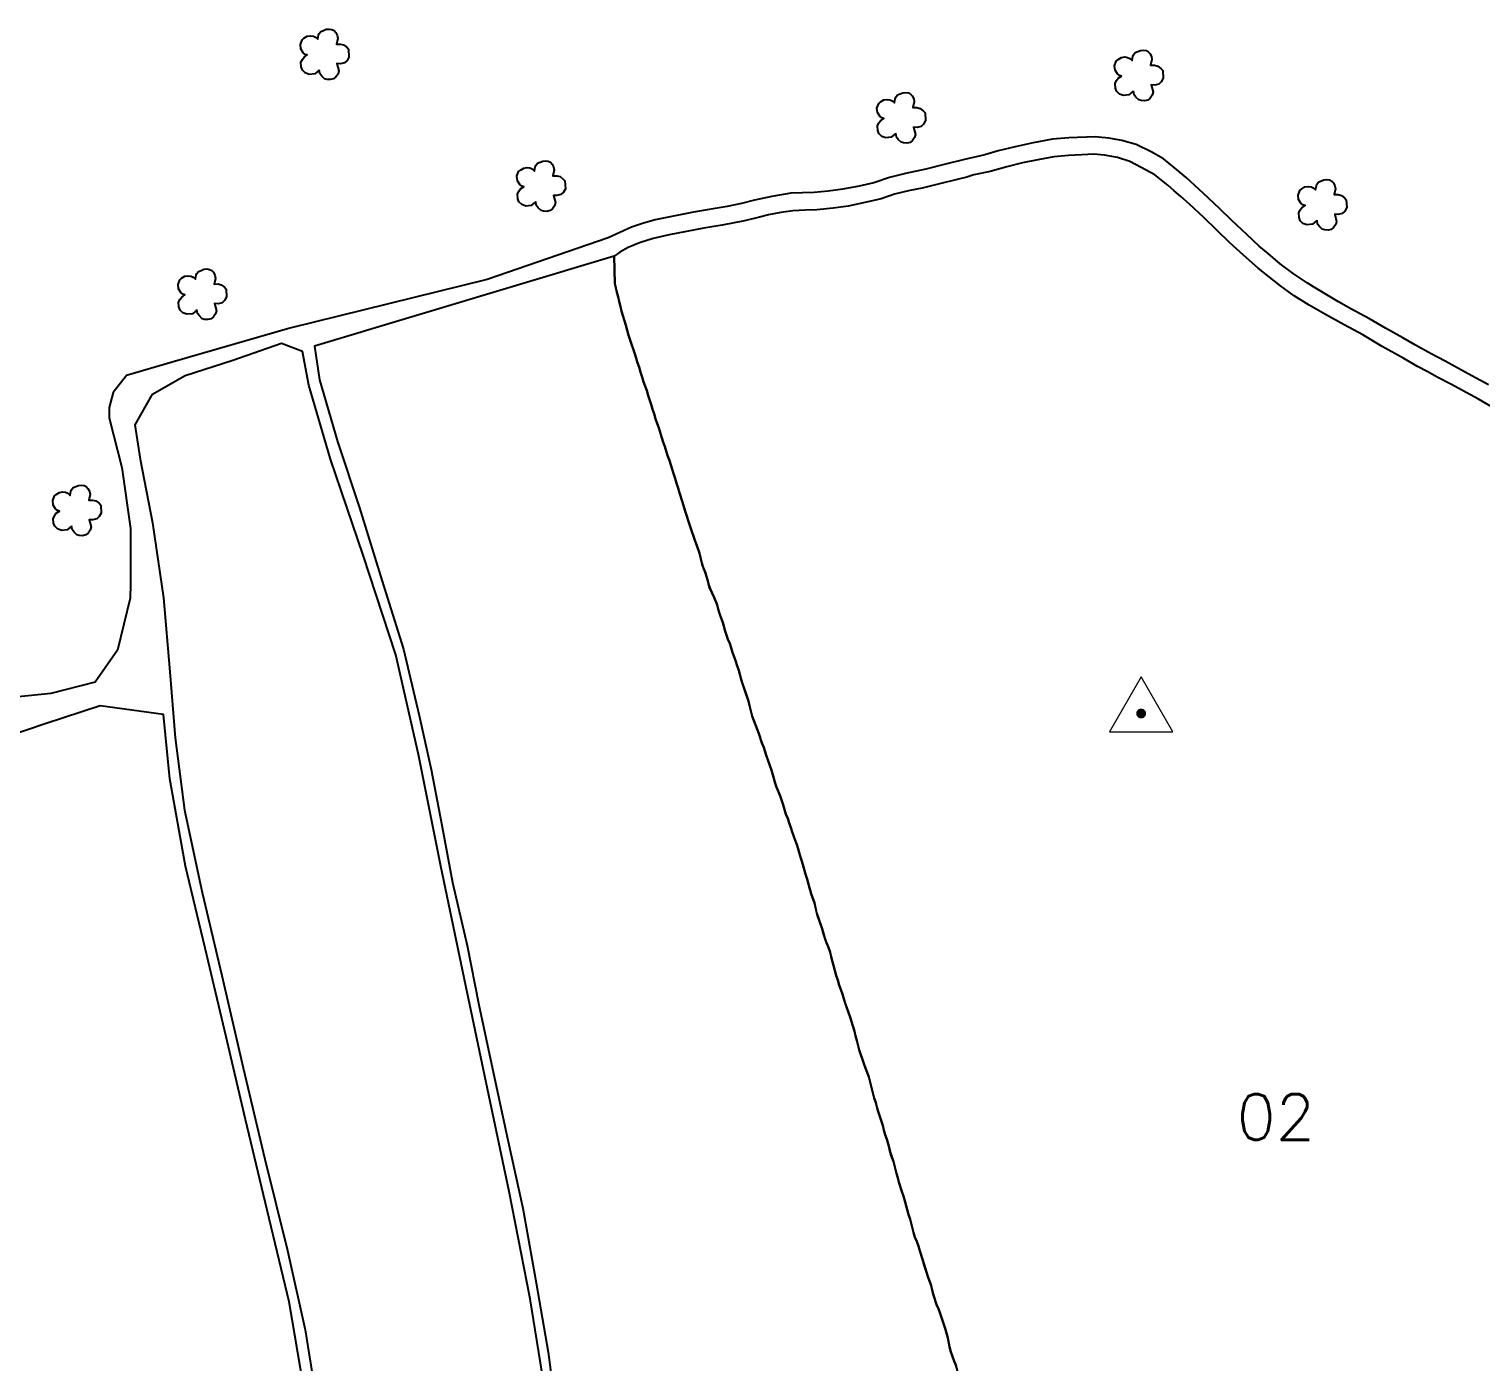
# Model space of a CAD drawing. Extents: x 747427 to 749527, y 7808067 to 7811037.
# Drawn here: x 748244.6 to 748658.5, y 7809570.1 to 7809950 of the extents above; entities that cross this region are included whole.
import ezdxf
from ezdxf.enums import TextEntityAlignment as Align

# ---------------------------------------------------------------- set-up
doc = ezdxf.new("R2010")
doc.units = 0
doc.header["$MEASUREMENT"] = 0
doc.linetypes.add('CONTINUO', pattern=[0])
for name, color, linetype in [('0114000139', 1, 'Continuous'), ('0114000139002', 5, 'Continuous'), ('0114000139004', 5, 'Continuous'), ('0114000139005', 5, 'Continuous'), ('0114000139006', 5, 'Continuous'), ('SIMBOLO ARVORE', 118, 'Continuous'), ('TEXTO_NUN_TAL', 7, 'Continuous')]:
    doc.layers.add(name, color=color, linetype=linetype)
doc.layers.add('TEXTO_DIVERSOS', color=7, linetype='Continuous', lineweight=5)
doc.styles.add('Simplex', font='simplex.shx')

msp = doc.modelspace()

# ---------------------------------------------------------------- linework, layer by layer
at = {"layer": '0114000139', "flags": 128}
msp.add_lwpolyline([(748660.63, 7809848.63), (748654.83, 7809851.78), (748648.25, 7809855.31), (748644.26, 7809857.48), (748639.8, 7809859.94), (748636.2, 7809862), (748631.28, 7809864.79), (748626.74, 7809867.44), (748621.41, 7809870.31), (748617.92, 7809872.27), (748614.05, 7809874.5), (748610.76, 7809876.51), (748608.91, 7809877.66), (748604.96, 7809880.34), (748601.23, 7809883.07), (748597.81, 7809885.99), (748595.26, 7809888.17), (748591.8, 7809891.45), (748587.47, 7809895.48), (748584, 7809898.89), (748579.27, 7809903.26), (748574.44, 7809907.72), (748571.02, 7809910.56), (748567.97, 7809913.01), (748564.5, 7809915.02), (748560.18, 7809917.07), (748556.1, 7809918.26), (748552.42, 7809918.9), (748548.54, 7809919.26), (748540.98, 7809918.99), (748536.34, 7809918.58), (748530.87, 7809917.62), (748525.74, 7809916.48), (748520.87, 7809915.25), (748517.09, 7809914.16), (748511.26, 7809912.79), (748505.88, 7809911.47), (748500.28, 7809910.06), (748494.45, 7809908.79), (748489.89, 7809907.65), (748485.48, 7809906.19), (748481.26, 7809905.27), (748476.57, 7809904.36), (748472.47, 7809903.82), (748468.46, 7809903.45), (748461.81, 7809903.22), (748456.39, 7809902.31), (748451.46, 7809901.21), (748447.68, 7809900.3), (748443.62, 7809899.44), (748438.52, 7809898.57), (748434.01, 7809897.8), (748428.77, 7809896.75), (748423.15, 7809895.61), (748419.46, 7809894.56), (748416.32, 7809893.51), (748409.71, 7809890.46), (748375.19, 7809878.59), (748318.99, 7809864.76), (748285.46, 7809855.07), (748272.44, 7809851.25), (748268.67, 7809846.42), (748267.49, 7809842.17), (748267.51, 7809839.23), (748271.08, 7809825.09), (748273.61, 7809807.69), (748273.61, 7809791.87), (748273.46, 7809787.8), (748269.86, 7809773.02), (748263.51, 7809763.9), (748250.81, 7809760.68), (748236.94, 7809759.22)], dxfattribs=at)
at = {"layer": '0114000139002', "flags": 128}
msp.add_lwpolyline([(748663.04, 7809841.49), (748657.79, 7809844.48), (748649.95, 7809848.77), (748646.19, 7809850.71), (748643.18, 7809852.42), (748640.44, 7809853.86), (748636.51, 7809856.11), (748630.33, 7809859.56), (748624.8, 7809862.81), (748619.49, 7809865.7), (748614.18, 7809868.64), (748609.48, 7809871.33), (748605.29, 7809874.01), (748601.36, 7809876.86), (748599.54, 7809878.22), (748595.03, 7809881.82), (748590.77, 7809885.56), (748586.83, 7809889.18), (748583.2, 7809892.71), (748579.5, 7809896.33), (748575.44, 7809900.07), (748572.98, 7809902.28), (748571.01, 7809903.86), (748569.28, 7809905.49), (748565.57, 7809908.46), (748561.68, 7809910.51), (748558.39, 7809912.3), (748554.92, 7809913.38), (748551.18, 7809914.04), (748548.14, 7809914.3), (748544.7, 7809914.18), (748540.91, 7809913.94), (748536.71, 7809913.55), (748532.23, 7809912.73), (748527.86, 7809911.86), (748523.35, 7809910.75), (748518.63, 7809909.39), (748513.93, 7809908.41), (748511.92, 7809907.77), (748509.22, 7809907.13), (748504.56, 7809906.03), (748499.22, 7809904.67), (748495.68, 7809904.01), (748491.31, 7809902.91), (748487.49, 7809901.6), (748482.52, 7809900.44), (748478.14, 7809899.52), (748473.81, 7809898.91), (748469.23, 7809898.44), (748465.93, 7809898.35), (748462.32, 7809898.24), (748458.89, 7809897.72), (748455.4, 7809897.03), (748452.85, 7809896.41), (748448.53, 7809895.36), (748442.18, 7809894.07), (748440.44, 7809893.83), (748436.96, 7809893.24), (748427.06, 7809891.4), (748422.55, 7809890.31), (748418.62, 7809889.07), (748415.38, 7809887.71), (748413.01, 7809886.45), (748411.43, 7809885.25), (748411.57, 7809877.52), (748412.18, 7809874.97), (748412.57, 7809873.69), (748412.89, 7809872.37), (748413.2, 7809870.97), (748413.5, 7809869.64), (748414.72, 7809865.61), (748415.13, 7809864.23), (748415.54, 7809862.8), (748416.36, 7809860.15), (748416.84, 7809858.84), (748417.34, 7809857.48), (748417.72, 7809856.2), (748418.12, 7809854.92), (748418.56, 7809853.66), (748418.97, 7809852.23), (748419.41, 7809850.83), (748419.78, 7809849.48), (748420.29, 7809848.21), (748420.78, 7809846.95), (748421.15, 7809845.55), (748421.97, 7809842.96), (748422.37, 7809841.63), (748422.8, 7809840.33), (748423.18, 7809838.91), (748423.67, 7809837.6), (748424.12, 7809836.32), (748425.01, 7809833.48), (748425.36, 7809832.27), (748425.82, 7809831.01), (748426.67, 7809828.47), (748427.16, 7809827.08), (748427.95, 7809824.59), (748428.34, 7809823.31), (748428.78, 7809821.96), (748429.22, 7809820.56), (748429.68, 7809819.14), (748430.03, 7809817.81), (748430.87, 7809815.14), (748431.62, 7809812.61), (748433.06, 7809808.25), (748434.53, 7809804.01), (748435.01, 7809802.82), (748435.71, 7809800.6), (748436.15, 7809798.98), (748436.44, 7809797.76), (748436.84, 7809796.53), (748437.32, 7809795.23), (748438.13, 7809792.75), (748438.43, 7809791.49), (748438.87, 7809790.31), (748439.91, 7809788.02), (748440.74, 7809785.88), (748441.07, 7809784.69), (748441.48, 7809783.41), (748441.94, 7809782.15), (748442.38, 7809780.83), (748443.03, 7809778.41), (748443.85, 7809776.08), (748444.36, 7809774.88), (748444.77, 7809773.63), (748445.14, 7809772.37), (748445.64, 7809771.07), (748446.09, 7809769.78), (748446.49, 7809768.51), (748446.96, 7809767.19), (748447.63, 7809764.66), (748448.03, 7809763.36), (748448.47, 7809762.02), (748448.92, 7809760.69), (748449.68, 7809758.44), (748450.08, 7809756.82), (748450.76, 7809754.22), (748452.69, 7809749.23), (748453.56, 7809746.57), (748454.07, 7809745.26), (748454.47, 7809744), (748454.88, 7809742.76), (748455.8, 7809740.1), (748456.24, 7809738.76), (748456.68, 7809737.46), (748457.36, 7809735.1), (748457.73, 7809733.92), (748458.7, 7809731.44), (748459.6, 7809728.88), (748459.96, 7809727.55), (748460.37, 7809726.24), (748460.88, 7809725), (748461.35, 7809723.76), (748461.78, 7809722.49), (748462.13, 7809721.21), (748462.64, 7809719.87), (748463.11, 7809718.55), (748463.56, 7809717.29), (748464.35, 7809714.68), (748465.24, 7809711.91), (748466, 7809709.12), (748466.4, 7809707.76), (748466.84, 7809706.3), (748467.61, 7809703.59), (748468.5, 7809700.94), (748469.13, 7809698.17), (748469.53, 7809696.86), (748470.73, 7809693.54), (748471.07, 7809692.25), (748471.51, 7809690.86), (748471.93, 7809689.54), (748472.52, 7809688.27), (748473, 7809686.93), (748473.32, 7809685.64), (748474.36, 7809681.66), (748474.71, 7809680.29), (748475.15, 7809678.91), (748475.58, 7809677.51), (748476.02, 7809676.3), (748476.48, 7809675), (748476.88, 7809673.63), (748477.31, 7809672.34), (748477.74, 7809671.06), (748478.24, 7809669.74), (748478.68, 7809668.44), (748479.09, 7809667.15), (748479.89, 7809664.42), (748480.23, 7809663.07), (748480.58, 7809661.75), (748481.26, 7809659.12), (748482.61, 7809655.22), (748483.03, 7809653.91), (748483.57, 7809652.62), (748483.98, 7809651.43), (748484.57, 7809649.15), (748485.58, 7809645.32), (748485.97, 7809644.07), (748486.31, 7809642.79), (748486.71, 7809641.47), (748487.16, 7809640.13), (748487.96, 7809637.48), (748488.33, 7809636.17), (748488.7, 7809634.84), (748489.16, 7809633.59), (748489.53, 7809632.28), (748490.17, 7809629.7), (748490.55, 7809628.55), (748491.01, 7809627.28), (748491.93, 7809623.8), (748492.3, 7809622.58), (748492.61, 7809621.37), (748493.44, 7809618.74), (748493.89, 7809617.42), (748494.3, 7809616.09), (748495.36, 7809612.17), (748495.76, 7809610.82), (748496.75, 7809607.05), (748497.17, 7809605.75), (748497.68, 7809604.48), (748498.18, 7809603.13), (748498.56, 7809601.78), (748499.35, 7809599.48), (748499.67, 7809598.19), (748500.03, 7809596.98), (748500.47, 7809595.7), (748500.87, 7809594.46), (748501.74, 7809591.93), (748502.09, 7809590.59), (748502.46, 7809589.22), (748503.34, 7809586.56), (748503.85, 7809585.24), (748504.31, 7809583.93), (748505.83, 7809579.41), (748506.11, 7809578.36), (748506.51, 7809577.01), (748507.04, 7809574.42), (748507.4, 7809573.06), (748508.36, 7809570.34), (748508.89, 7809569.04)], dxfattribs=at)
at = {"layer": '0114000139004', "linetype": 'CONTINUO', "flags": 128}
msp.add_lwpolyline([(748551.45, 7809450.95), (748550.88, 7809452.11), (748550.34, 7809453.37), (748549.75, 7809454.54), (748549.18, 7809455.65), (748548.63, 7809456.89), (748548.14, 7809458.13), (748547.62, 7809459.41), (748546.51, 7809461.82), (748546.04, 7809463.09), (748545.5, 7809464.31), (748544.33, 7809466.61), (748543.78, 7809468.05), (748543.55, 7809469.01), (748542.89, 7809471.05), (748542.31, 7809472.25), (748541.5, 7809474.46), (748540.96, 7809476.01), (748540.44, 7809477.29), (748540.02, 7809478.56), (748539.62, 7809479.87), (748539.15, 7809481.17), (748538.18, 7809483.01), (748537.5, 7809484.85), (748537.11, 7809486.11), (748536.64, 7809487.36), (748536.03, 7809488.65), (748535.58, 7809490.04), (748535.08, 7809491.31), (748534.77, 7809492.56), (748534.39, 7809493.83), (748533.92, 7809495.17), (748533.46, 7809496.38), (748533.05, 7809497.62), (748532.28, 7809499.75), (748531.4, 7809502.02), (748530.56, 7809503.85), (748530.08, 7809505.9), (748529.61, 7809507.62), (748528.78, 7809509.69), (748528.36, 7809510.91), (748527.92, 7809512.21), (748527.45, 7809513.5), (748526.57, 7809515.83), (748525.42, 7809519.04), (748525.04, 7809520.4), (748524.64, 7809521.75), (748524.23, 7809523.03), (748523.72, 7809524.22), (748523.34, 7809525.5), (748522.94, 7809526.8), (748522.53, 7809528.07), (748522.04, 7809529.36), (748521.08, 7809531.55), (748520.67, 7809533.2), (748520.16, 7809534.48), (748519.73, 7809535.88), (748519.24, 7809537.25), (748518.75, 7809538.55), (748518.48, 7809539.94), (748517.64, 7809542.3), (748517.42, 7809543.89), (748517.05, 7809545.17), (748516.46, 7809546.36), (748515.66, 7809548.97), (748515.2, 7809550.13), (748514.7, 7809551.5), (748514.2, 7809552.68), (748513.81, 7809553.98), (748513.5, 7809555.31), (748512.46, 7809558.58), (748511.95, 7809559.78), (748511.51, 7809561.11), (748510.93, 7809562.37), (748510.55, 7809563.73), (748510.13, 7809565.12), (748509.65, 7809566.41), (748509.32, 7809567.73), (748508.89, 7809569.04), (748508.36, 7809570.34), (748507.4, 7809573.06), (748507.04, 7809574.42), (748506.51, 7809577.01), (748506.11, 7809578.36), (748505.83, 7809579.41), (748504.31, 7809583.93), (748503.85, 7809585.24), (748503.34, 7809586.56), (748502.46, 7809589.22), (748502.09, 7809590.59), (748501.74, 7809591.93), (748500.87, 7809594.46), (748500.47, 7809595.7), (748499.78, 7809597.72), (748499.35, 7809599.48), (748498.56, 7809601.78), (748498.18, 7809603.13), (748497.68, 7809604.48), (748497.17, 7809605.75), (748496.75, 7809607.05), (748495.76, 7809610.82), (748495.36, 7809612.17), (748494.3, 7809616.09), (748493.89, 7809617.42), (748493.44, 7809618.74), (748492.61, 7809621.37), (748492.3, 7809622.58), (748491.93, 7809623.8), (748491.01, 7809627.28), (748490.22, 7809629.48), (748489.53, 7809632.28), (748489.16, 7809633.59), (748488.7, 7809634.84), (748488.33, 7809636.17), (748487.96, 7809637.48), (748487.16, 7809640.13), (748486.49, 7809642.13), (748485.97, 7809644.07), (748485.58, 7809645.32), (748484.57, 7809649.15), (748483.98, 7809651.43), (748483.57, 7809652.62), (748483.03, 7809653.91), (748482.61, 7809655.22), (748481.26, 7809659.12), (748480.58, 7809661.75), (748480.23, 7809663.07), (748479.89, 7809664.42), (748479.09, 7809667.15), (748478.68, 7809668.44), (748478.24, 7809669.74), (748477.74, 7809671.06), (748476.9, 7809673.58), (748476.48, 7809675), (748476.02, 7809676.3), (748475.58, 7809677.51), (748475.15, 7809678.91), (748474.71, 7809680.29), (748474.36, 7809681.66), (748473.32, 7809685.64), (748473, 7809686.93), (748472.52, 7809688.27), (748471.93, 7809689.54), (748471.1, 7809692.13), (748470.73, 7809693.54), (748469.25, 7809697.63), (748468.5, 7809700.94), (748467.61, 7809703.59), (748466.84, 7809706.3), (748466.4, 7809707.76), (748466, 7809709.12), (748465.24, 7809711.91), (748464.35, 7809714.68), (748463.56, 7809717.29), (748462.63, 7809719.9), (748462.13, 7809721.21), (748461.78, 7809722.49), (748461.35, 7809723.76), (748460.88, 7809725), (748460.37, 7809726.24), (748459.96, 7809727.55), (748459.6, 7809728.88), (748458.7, 7809731.44), (748457.73, 7809733.92), (748457.36, 7809735.1), (748456.68, 7809737.46), (748456.24, 7809738.76), (748455.8, 7809740.1), (748454.67, 7809743.37), (748454.07, 7809745.26), (748453.56, 7809746.57), (748452.69, 7809749.23), (748450.76, 7809754.22), (748450.08, 7809756.82), (748449.68, 7809758.44), (748448.64, 7809761.51), (748447.71, 7809764.35), (748446.96, 7809767.19), (748446.49, 7809768.51), (748446.09, 7809769.78), (748445.64, 7809771.07), (748445.14, 7809772.37), (748444.77, 7809773.63), (748444.36, 7809774.88), (748443.85, 7809776.08), (748443.03, 7809778.41), (748442.38, 7809780.83), (748441.94, 7809782.15), (748441.22, 7809784.1), (748440.74, 7809785.88), (748439.91, 7809788.02), (748438.55, 7809791.01), (748438.13, 7809792.75), (748437.32, 7809795.23), (748436.53, 7809797.36), (748436.15, 7809798.98), (748435.71, 7809800.6), (748435.01, 7809802.82), (748434.53, 7809804.01), (748433.06, 7809808.25), (748431.62, 7809812.61), (748430.87, 7809815.14), (748430.03, 7809817.81), (748429.68, 7809819.14), (748429.22, 7809820.56), (748428.78, 7809821.96), (748428.34, 7809823.31), (748427.95, 7809824.59), (748427.16, 7809827.08), (748426.67, 7809828.47), (748425.82, 7809831.01), (748425.36, 7809832.27), (748425.01, 7809833.48), (748424.12, 7809836.32), (748423.67, 7809837.6), (748423.18, 7809838.91), (748422.8, 7809840.33), (748422.37, 7809841.63), (748421.97, 7809842.96), (748421.15, 7809845.55), (748420.78, 7809846.95), (748420.29, 7809848.21), (748419.78, 7809849.48), (748419.41, 7809850.83), (748418.97, 7809852.23), (748418.56, 7809853.66), (748418.12, 7809854.92), (748417.72, 7809856.2), (748417.34, 7809857.48), (748416.84, 7809858.84), (748416.36, 7809860.15), (748415.54, 7809862.8), (748415.13, 7809864.23), (748414.72, 7809865.61), (748413.5, 7809869.64), (748413.2, 7809870.97), (748412.89, 7809872.37), (748412.57, 7809873.69), (748412.18, 7809874.97), (748411.57, 7809877.52), (748411.43, 7809885.25), (748326.01, 7809859.67), (748327.4, 7809849.99), (748332.58, 7809832.43), (748338.86, 7809813.52), (748345.21, 7809792.95), (748351.36, 7809773.31), (748355.87, 7809754.41), (748359.22, 7809738.99), (748362.26, 7809723.13), (748365.39, 7809706.77), (748369.51, 7809688.78), (748372.86, 7809671.93), (748376.99, 7809652.31), (748380.99, 7809633.85), (748385.4, 7809613.96), (748389.18, 7809592.72), (748392.66, 7809572.97), (748395.3, 7809552.76), (748397.01, 7809534.11), (748398.31, 7809518.08), (748399.78, 7809501.01), (748400.93, 7809482.75), (748402.26, 7809464.5), (748403.72, 7809444.38), (748405.34, 7809422.94), (748407.2, 7809401.33), (748409.4, 7809379.09), (748411.82, 7809358.1), (748413.78, 7809338.43), (748416.93, 7809317.03), (748420.58, 7809295.88), (748423.76, 7809276.53), (748426.72, 7809266.84), (748432.42, 7809264.51), (748468.33, 7809267.98), (748481.84, 7809271.17), (748490.36, 7809277.91), (748501.06, 7809289.08), (748515.26, 7809301.95), (748531.42, 7809315.34), (748547.47, 7809328.85), (748561.97, 7809341.53), (748578.66, 7809355.16), (748594.28, 7809367.41), (748603.23, 7809373.97), (748601.01, 7809375.99), (748597.62, 7809379.08), (748596.74, 7809379.98), (748593.84, 7809382.71), (748592.9, 7809383.76), (748590.29, 7809386.43), (748589.27, 7809387.27), (748588.36, 7809388.11), (748587.44, 7809389), (748586.46, 7809389.9), (748584.65, 7809391.98), (748583.89, 7809393.03), (748583.02, 7809394.04), (748581.99, 7809395.49), (748580.59, 7809397.13), (748579.86, 7809398.21), (748578.43, 7809400.32), (748577.58, 7809401.43), (748576.96, 7809402.44), (748575.58, 7809404.62), (748574.91, 7809405.72), (748574.25, 7809406.78), (748572.97, 7809409.05), (748572.27, 7809410.19), (748571.58, 7809411.41), (748570.84, 7809412.63), (748568.87, 7809416.16), (748568.28, 7809417.24), (748565.91, 7809421.31), (748564.62, 7809423.66), (748564.09, 7809424.85), (748563.45, 7809426.04), (748562.89, 7809427.22), (748562.26, 7809428.3), (748561.71, 7809429.52), (748561.11, 7809430.68), (748560.46, 7809431.72), (748559.84, 7809432.9), (748559.07, 7809434.13), (748558.51, 7809435.34), (748557.54, 7809437.76), (748556.96, 7809438.92), (748556.38, 7809440.01), (748555.32, 7809442.43), (748554.73, 7809443.53), (748554.22, 7809444.75), (748553.18, 7809446.75), (748552.54, 7809448.47), (748552, 7809449.68)], close=True, dxfattribs=at)
at = {"layer": '0114000139005', "linetype": 'CONTINUO', "flags": 128}
msp.add_lwpolyline([(748414.5, 7809262.78), (748422.82, 7809269.55), (748420.72, 7809283.61), (748416.97, 7809305.44), (748412.09, 7809333.52), (748408.35, 7809368.46), (748404.5, 7809405.52), (748401.58, 7809441.52), (748399.24, 7809475.04), (748397.2, 7809507.37), (748394.33, 7809535.62), (748391.86, 7809561.01), (748387.51, 7809588.17), (748381.48, 7809618.73), (748375.36, 7809648.01), (748369.16, 7809677.35), (748362.02, 7809711.42), (748355.7, 7809743.26), (748349.22, 7809771.66), (748339.91, 7809800.1), (748330.55, 7809827.39), (748324.39, 7809848.52), (748322.55, 7809858.15), (748316.62, 7809860.36), (748302.73, 7809855.55), (748289.13, 7809851.13), (748279.63, 7809845.76), (748274.81, 7809837.16), (748276.35, 7809827.41), (748279.8, 7809809.26), (748282.95, 7809787.88), (748284.76, 7809766.78), (748286.27, 7809748.02), (748288.95, 7809727.38), (748293.98, 7809703.96), (748299.6, 7809680.27), (748305.71, 7809653.92), (748311.83, 7809627.93), (748318.29, 7809601.92), (748323.35, 7809579.3), (748326.15, 7809562.07), (748325.77, 7809547.52), (748322.04, 7809531.16), (748316.93, 7809511.38), (748312.56, 7809491.89), (748307.87, 7809470.99), (748304.06, 7809451.41), (748302.68, 7809443), (748301.61, 7809432.52), (748300.09, 7809418.23), (748298.5, 7809401.83), (748296.6, 7809380.79), (748295.25, 7809362.21), (748294.69, 7809340.98), (748294.77, 7809321.43), (748295.33, 7809301.93), (748295.61, 7809282.76), (748296.9, 7809265.45), (748298.76, 7809255.59), (748301.45, 7809252.83), (748311.5, 7809254), (748327.08, 7809254.69), (748343.5, 7809256.25), (748360.22, 7809257.36), (748376.9, 7809259.05), (748396.17, 7809261.01), (748414.5, 7809262.78)], close=True, dxfattribs=at)
at = {"layer": '0114000139006', "linetype": 'CONTINUO', "flags": 128}
msp.add_lwpolyline([(748291.5, 7809251.66), (748293.93, 7809256.85), (748293.48, 7809270.87), (748292.91, 7809289.35), (748292.33, 7809308.6), (748292, 7809327.82), (748292.07, 7809349.51), (748293.14, 7809370.88), (748294.88, 7809396.05), (748297.61, 7809424.42), (748300.73, 7809448.07), (748304.51, 7809471.05), (748309.94, 7809494.58), (748315.61, 7809516.84), (748321.55, 7809540.56), (748322.91, 7809563.2), (748318.8, 7809587.25), (748312.55, 7809613.43), (748306.33, 7809639.22), (748300.46, 7809664.41), (748294.85, 7809688.11), (748289.22, 7809711.48), (748284.76, 7809736.28), (748283.01, 7809754.69), (748264.88, 7809757.14), (748249.25, 7809751.98), (748234.08, 7809746.9), (748222.3, 7809738.3), (748216.76, 7809727.07), (748217.31, 7809712.7), (748216.43, 7809693.95), (748212.84, 7809675.98), (748209.78, 7809662.5), (748208.83, 7809648.06), (748204.47, 7809636.15), (748205.29, 7809622.71), (748212.26, 7809610.76), (748219.46, 7809598.06), (748223.5, 7809583.92), (748226.52, 7809571.58), (748225.4, 7809564.32), (748221.34, 7809559.16), (748212.02, 7809556.09), (748198.29, 7809558.44), (748182.62, 7809562.41), (748168.3, 7809563.61), (748152.04, 7809563.48), (748135.56, 7809567.17), (748116.68, 7809571.48), (748096.99, 7809575.15), (748075.61, 7809575.08), (748055.62, 7809576.89), (748044.31, 7809574.04), (748037.5, 7809563.4), (748030.12, 7809542.86), (748023.92, 7809522.12), (748018.22, 7809499.41), (748011.45, 7809477.55), (747998.34, 7809432.54), (747992.89, 7809413.54), (747990.18, 7809393.17), (747986.69, 7809373.41), (747983.33, 7809353.27), (747982.2, 7809333.27), (747979.81, 7809314.68), (747975.55, 7809295.24), (747972.77, 7809273.54), (747971.91, 7809265.69), (747970.08, 7809250.54), (747966.43, 7809226.73), (747965.36, 7809211.73), (747975.43, 7809197.97), (747989.07, 7809196.18), (748004.08, 7809195.5), (748020.1, 7809196.9), (748036.93, 7809201.04), (748048.61, 7809208.75), (748056.63, 7809215.05), (748066.84, 7809220.71), (748077.85, 7809225.73), (748089.15, 7809229.61), (748102.81, 7809231.4), (748118.07, 7809232.87), (748137.08, 7809234.79), (748154.71, 7809236.91), (748171.69, 7809238.44), (748189.34, 7809240.34), (748206.3, 7809243.46), (748224.13, 7809246.41), (748243.61, 7809246.37), (748261.22, 7809247.46), (748277.71, 7809249.56), (748288.12, 7809251.27), (748291.5, 7809251.66)], close=True, dxfattribs=at)
at = {"layer": 'SIMBOLO ARVORE', "linetype": 'CONTINUO'}
for points in [[(748327.33, 7809938.3, 0), (748326.08, 7809937.25, 0), (748324.5, 7809937.07, 0), (748323.37, 7809937.51, 0), (748322.57, 7809938.29, 0), (748322.24, 7809939.2, 0), (748322.15, 7809940.53, 0), (748322.58, 7809941.37, 0), (748323.03, 7809941.99, 0), (748323.95, 7809942.61, 0), (748323.37, 7809942.79, 0), (748322.79, 7809943.26, 0), (748322.12, 7809944.32, 0), (748322, 7809945.59, 0), (748322.49, 7809946.9, 0), (748323, 7809947.37, 0), (748323.93, 7809947.94, 0), (748324.9, 7809948.07, 0), (748325.68, 7809947.96, 0), (748326.3, 7809947.67, 0), (748326.98, 7809947.07, 0), (748327.18, 7809948.22, 0), (748327.35, 7809948.69, 0), (748327.86, 7809949.32, 0), (748328.61, 7809949.6, 0), (748329.34, 7809949.93, 0), (748330.17, 7809950, 0), (748330.95, 7809949.89, 0), (748331.59, 7809949.56, 0), (748332.06, 7809949.05, 0), (748332.47, 7809948.23, 0), (748332.63, 7809947.33, 0), (748332.26, 7809945.71, 0), (748333.39, 7809945.73, 0), (748334.32, 7809945.5, 0), (748335.21, 7809944.8, 0), (748335.7, 7809944.24, 0), (748335.83, 7809942.02, 0), (748335.28, 7809941.02, 0), (748334.56, 7809940.36, 0), (748333.42, 7809940.06, 0), (748332.42, 7809940.14, 0), (748332.95, 7809938.07, 0), (748332.71, 7809937.18, 0), (748332.11, 7809936.34, 0), (748331.45, 7809935.81, 0), (748330.51, 7809935.58, 0), (748329.58, 7809935.64, 0), (748328.88, 7809935.83, 0), (748328.08, 7809936.62, 0), (748327.53, 7809937.33, 0), (748327.36, 7809938.41, 0)], [(748559.4, 7809932.27, 0), (748558.15, 7809931.22, 0), (748556.57, 7809931.04, 0), (748555.44, 7809931.48, 0), (748554.64, 7809932.26, 0), (748554.31, 7809933.16, 0), (748554.22, 7809934.49, 0), (748554.65, 7809935.33, 0), (748555.11, 7809935.96, 0), (748556.02, 7809936.57, 0), (748555.44, 7809936.76, 0), (748554.87, 7809937.23, 0), (748554.2, 7809938.29, 0), (748554.07, 7809939.55, 0), (748554.56, 7809940.87, 0), (748555.07, 7809941.34, 0), (748556, 7809941.91, 0), (748556.98, 7809942.04, 0), (748557.76, 7809941.93, 0), (748558.37, 7809941.64, 0), (748559.05, 7809941.04, 0), (748559.25, 7809942.19, 0), (748559.43, 7809942.65, 0), (748559.93, 7809943.29, 0), (748560.68, 7809943.57, 0), (748561.42, 7809943.89, 0), (748562.24, 7809943.97, 0), (748563.02, 7809943.86, 0), (748563.66, 7809943.52, 0), (748564.13, 7809943.01, 0), (748564.54, 7809942.2, 0), (748564.71, 7809941.29, 0), (748564.33, 7809939.68, 0), (748565.46, 7809939.69, 0), (748566.4, 7809939.47, 0), (748567.28, 7809938.77, 0), (748567.77, 7809938.21, 0), (748567.9, 7809935.99, 0), (748567.36, 7809934.99, 0), (748566.63, 7809934.33, 0), (748565.49, 7809934.02, 0), (748564.49, 7809934.11, 0), (748565.03, 7809932.03, 0), (748564.78, 7809931.15, 0), (748564.18, 7809930.3, 0), (748563.52, 7809929.78, 0), (748562.58, 7809929.55, 0), (748561.65, 7809929.6, 0), (748560.95, 7809929.8, 0), (748560.15, 7809930.59, 0), (748559.61, 7809931.3, 0), (748559.44, 7809932.37, 0)], [(748491.66, 7809920.2, 0), (748490.41, 7809919.15, 0), (748488.83, 7809918.97, 0), (748487.7, 7809919.41, 0), (748486.9, 7809920.2, 0), (748486.57, 7809921.1, 0), (748486.48, 7809922.43, 0), (748486.91, 7809923.27, 0), (748487.37, 7809923.89, 0), (748488.28, 7809924.51, 0), (748487.7, 7809924.69, 0), (748487.13, 7809925.17, 0), (748486.45, 7809926.23, 0), (748486.33, 7809927.49, 0), (748486.82, 7809928.8, 0), (748487.33, 7809929.27, 0), (748488.26, 7809929.84, 0), (748489.23, 7809929.97, 0), (748490.01, 7809929.86, 0), (748490.63, 7809929.58, 0), (748491.31, 7809928.97, 0), (748491.51, 7809930.13, 0), (748491.68, 7809930.59, 0), (748492.19, 7809931.23, 0), (748492.94, 7809931.5, 0), (748493.67, 7809931.83, 0), (748494.5, 7809931.9, 0), (748495.28, 7809931.79, 0), (748495.92, 7809931.46, 0), (748496.39, 7809930.95, 0), (748496.8, 7809930.13, 0), (748496.96, 7809929.23, 0), (748496.59, 7809927.61, 0), (748497.72, 7809927.63, 0), (748498.65, 7809927.4, 0), (748499.54, 7809926.7, 0), (748500.03, 7809926.15, 0), (748500.16, 7809923.92, 0), (748499.61, 7809922.93, 0), (748498.89, 7809922.26, 0), (748497.75, 7809921.96, 0), (748496.75, 7809922.05, 0), (748497.28, 7809919.97, 0), (748497.04, 7809919.08, 0), (748496.44, 7809918.24, 0), (748495.78, 7809917.71, 0), (748494.84, 7809917.48, 0), (748493.91, 7809917.54, 0), (748493.21, 7809917.74, 0), (748492.41, 7809918.52, 0), (748491.86, 7809919.23, 0), (748491.7, 7809920.31, 0)], [(748389.03, 7809900.76, 0), (748387.79, 7809899.71, 0), (748386.2, 7809899.53, 0), (748385.08, 7809899.97, 0), (748384.28, 7809900.76, 0), (748383.95, 7809901.66, 0), (748383.86, 7809902.99, 0), (748384.29, 7809903.83, 0), (748384.74, 7809904.45, 0), (748385.65, 7809905.07, 0), (748385.07, 7809905.25, 0), (748384.5, 7809905.73, 0), (748383.83, 7809906.79, 0), (748383.71, 7809908.05, 0), (748384.19, 7809909.36, 0), (748384.7, 7809909.83, 0), (748385.63, 7809910.4, 0), (748386.61, 7809910.53, 0), (748387.39, 7809910.42, 0), (748388.01, 7809910.14, 0), (748388.68, 7809909.53, 0), (748388.89, 7809910.69, 0), (748389.06, 7809911.15, 0), (748389.56, 7809911.79, 0), (748390.32, 7809912.06, 0), (748391.05, 7809912.39, 0), (748391.88, 7809912.46, 0), (748392.66, 7809912.35, 0), (748393.29, 7809912.02, 0), (748393.76, 7809911.51, 0), (748394.18, 7809910.69, 0), (748394.34, 7809909.79, 0), (748393.96, 7809908.17, 0), (748395.09, 7809908.19, 0), (748396.03, 7809907.96, 0), (748396.91, 7809907.26, 0), (748397.4, 7809906.71, 0), (748397.54, 7809904.48, 0), (748396.99, 7809903.49, 0), (748396.27, 7809902.82, 0), (748395.13, 7809902.52, 0), (748394.13, 7809902.61, 0), (748394.66, 7809900.53, 0), (748394.42, 7809899.64, 0), (748393.81, 7809898.8, 0), (748393.15, 7809898.27, 0), (748392.21, 7809898.04, 0), (748391.28, 7809898.1, 0), (748390.58, 7809898.3, 0), (748389.78, 7809899.08, 0), (748389.24, 7809899.79, 0), (748389.07, 7809900.87, 0)], [(748611.72, 7809895.4, 0), (748610.47, 7809894.35, 0), (748608.89, 7809894.17, 0), (748607.76, 7809894.61, 0), (748606.96, 7809895.39, 0), (748606.63, 7809896.3, 0), (748606.54, 7809897.63, 0), (748606.97, 7809898.47, 0), (748607.43, 7809899.09, 0), (748608.34, 7809899.71, 0), (748607.76, 7809899.89, 0), (748607.19, 7809900.36, 0), (748606.51, 7809901.42, 0), (748606.39, 7809902.69, 0), (748606.88, 7809904, 0), (748607.39, 7809904.47, 0), (748608.32, 7809905.04, 0), (748609.29, 7809905.17, 0), (748610.07, 7809905.06, 0), (748610.69, 7809904.77, 0), (748611.37, 7809904.17, 0), (748611.57, 7809905.32, 0), (748611.74, 7809905.78, 0), (748612.25, 7809906.42, 0), (748613, 7809906.7, 0), (748613.74, 7809907.03, 0), (748614.56, 7809907.1, 0), (748615.34, 7809906.99, 0), (748615.98, 7809906.65, 0), (748616.45, 7809906.15, 0), (748616.86, 7809905.33, 0), (748617.02, 7809904.42, 0), (748616.65, 7809902.81, 0), (748617.78, 7809902.83, 0), (748618.72, 7809902.6, 0), (748619.6, 7809901.9, 0), (748620.09, 7809901.34, 0), (748620.22, 7809899.12, 0), (748619.67, 7809898.12, 0), (748618.95, 7809897.46, 0), (748617.81, 7809897.16, 0), (748616.81, 7809897.24, 0), (748617.34, 7809895.17, 0), (748617.1, 7809894.28, 0), (748616.5, 7809893.44, 0), (748615.84, 7809892.91, 0), (748614.9, 7809892.68, 0), (748613.97, 7809892.74, 0), (748613.27, 7809892.93, 0), (748612.47, 7809893.72, 0), (748611.92, 7809894.43, 0), (748611.76, 7809895.5, 0)], [(748292.45, 7809869.93, 0), (748291.2, 7809868.88, 0), (748289.62, 7809868.7, 0), (748288.49, 7809869.13, 0), (748287.69, 7809869.92, 0), (748287.36, 7809870.82, 0), (748287.27, 7809872.15, 0), (748287.7, 7809872.99, 0), (748288.16, 7809873.61, 0), (748289.07, 7809874.23, 0), (748288.49, 7809874.42, 0), (748287.92, 7809874.89, 0), (748287.24, 7809875.95, 0), (748287.12, 7809877.21, 0), (748287.61, 7809878.53, 0), (748288.12, 7809879, 0), (748289.05, 7809879.57, 0), (748290.02, 7809879.7, 0), (748290.8, 7809879.59, 0), (748291.42, 7809879.3, 0), (748292.1, 7809878.7, 0), (748292.3, 7809879.85, 0), (748292.47, 7809880.31, 0), (748292.98, 7809880.95, 0), (748293.73, 7809881.23, 0), (748294.47, 7809881.55, 0), (748295.29, 7809881.63, 0), (748296.07, 7809881.52, 0), (748296.71, 7809881.18, 0), (748297.18, 7809880.67, 0), (748297.59, 7809879.86, 0), (748297.75, 7809878.95, 0), (748297.38, 7809877.34, 0), (748298.51, 7809877.35, 0), (748299.45, 7809877.13, 0), (748300.33, 7809876.43, 0), (748300.82, 7809875.87, 0), (748300.95, 7809873.65, 0), (748300.4, 7809872.65, 0), (748299.68, 7809871.99, 0), (748298.54, 7809871.68, 0), (748297.54, 7809871.77, 0), (748298.07, 7809869.69, 0), (748297.83, 7809868.81, 0), (748297.23, 7809867.96, 0), (748296.57, 7809867.44, 0), (748295.63, 7809867.21, 0), (748294.7, 7809867.26, 0), (748294, 7809867.46, 0), (748293.2, 7809868.25, 0), (748292.65, 7809868.96, 0), (748292.49, 7809870.03, 0)], [(748256.71, 7809808.33, 0), (748255.47, 7809807.28, 0), (748253.88, 7809807.1, 0), (748252.76, 7809807.54, 0), (748251.95, 7809808.33, 0), (748251.62, 7809809.23, 0), (748251.53, 7809810.56, 0), (748251.97, 7809811.4, 0), (748252.42, 7809812.02, 0), (748253.33, 7809812.64, 0), (748252.75, 7809812.82, 0), (748252.18, 7809813.3, 0), (748251.51, 7809814.36, 0), (748251.39, 7809815.62, 0), (748251.87, 7809816.93, 0), (748252.38, 7809817.4, 0), (748253.31, 7809817.97, 0), (748254.29, 7809818.1, 0), (748255.07, 7809817.99, 0), (748255.69, 7809817.71, 0), (748256.36, 7809817.1, 0), (748256.57, 7809818.26, 0), (748256.74, 7809818.72, 0), (748257.24, 7809819.36, 0), (748258, 7809819.63, 0), (748258.73, 7809819.96, 0), (748259.56, 7809820.03, 0), (748260.34, 7809819.92, 0), (748260.97, 7809819.59, 0), (748261.44, 7809819.08, 0), (748261.86, 7809818.26, 0), (748262.02, 7809817.36, 0), (748261.64, 7809815.74, 0), (748262.77, 7809815.76, 0), (748263.71, 7809815.53, 0), (748264.59, 7809814.84, 0), (748265.08, 7809814.28, 0), (748265.21, 7809812.05, 0), (748264.67, 7809811.06, 0), (748263.94, 7809810.39, 0), (748262.8, 7809810.09, 0), (748261.8, 7809810.18, 0), (748262.34, 7809808.1, 0), (748262.09, 7809807.21, 0), (748261.49, 7809806.37, 0), (748260.83, 7809805.84, 0), (748259.89, 7809805.61, 0), (748258.96, 7809805.67, 0), (748258.26, 7809805.87, 0), (748257.46, 7809806.65, 0), (748256.92, 7809807.36, 0), (748256.75, 7809808.44, 0)]]:
    msp.add_polyline3d(points, dxfattribs=at)
at = {"layer": 'TEXTO_DIVERSOS', "color": 7, "lineweight": 9, "flags": 128}
msp.add_lwpolyline([(748552.59, 7809749.72), (748570.68, 7809749.72), (748561.63, 7809765.38)], close=True, dxfattribs=at)
at = {"layer": 'TEXTO_DIVERSOS', "color": 7, "lineweight": 9, "const_width": 1.41, "flags": 128}
msp.add_lwpolyline([(748560.93, 7809754.94, -1), (748562.34, 7809754.94, -1)], format="xyb", close=True, dxfattribs=at)
at = {"layer": 'TEXTO_DIVERSOS', "linetype": 'Continuous'}
msp.add_lwpolyline([(748560.93, 7809754.94), (748562.34, 7809754.94), (748562.34, 7809754.94), (748560.93, 7809754.94)], close=True, dxfattribs=at)

# ---------------------------------------------------------------- texts
at = {"layer": 'TEXTO_NUN_TAL', "linetype": 'Continuous', "style": 'Simplex'}
msp.add_text('02', height=13, dxfattribs=at).set_placement((748600.01, 7809639.97), align=Align.MIDDLE_CENTER)

doc.saveas('drawing.dxf')
